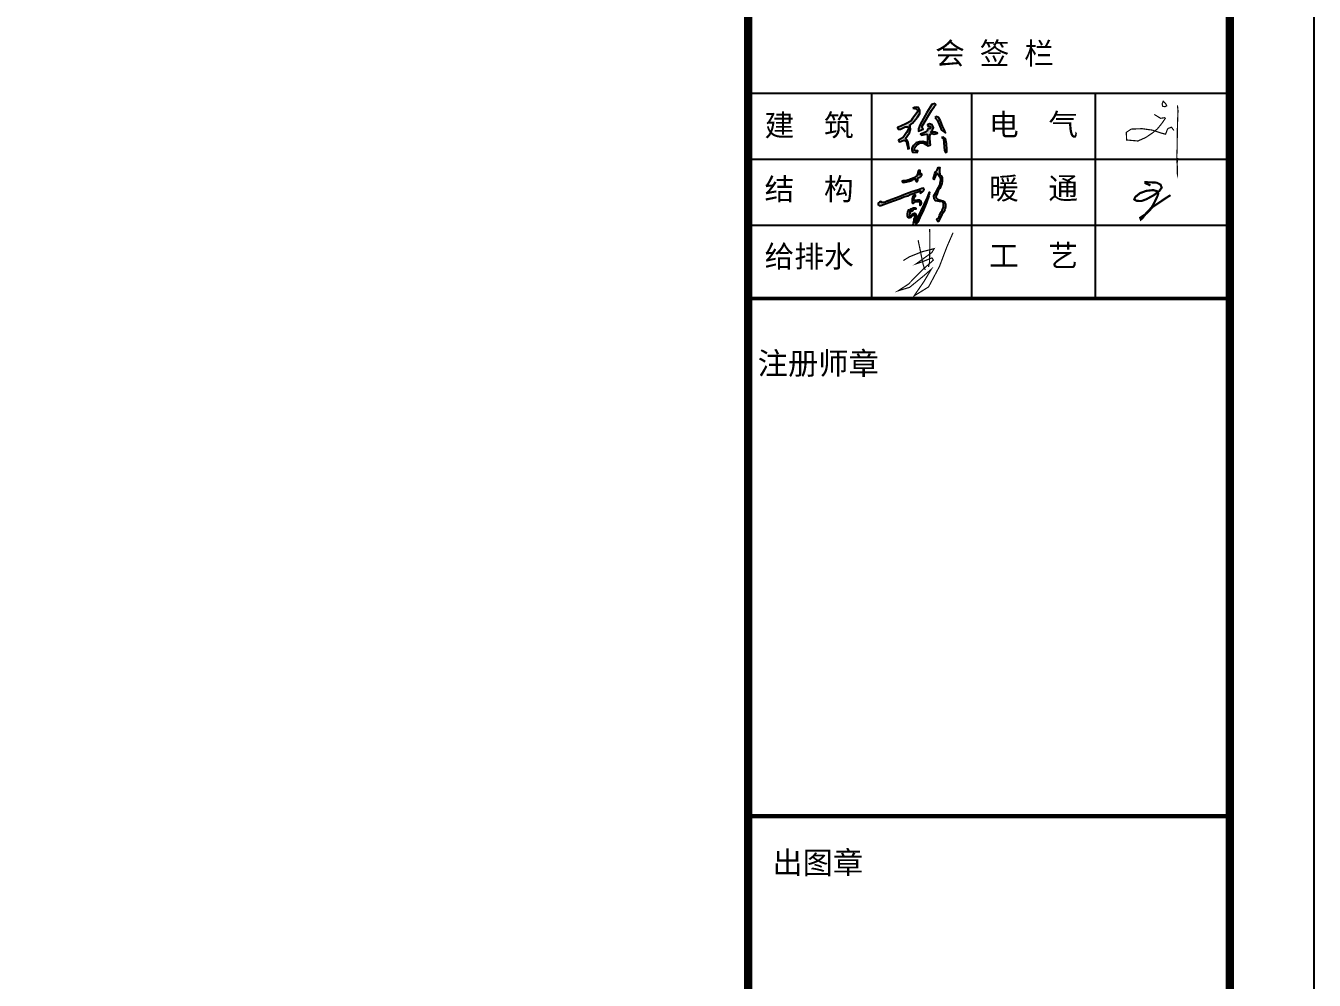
# Model space of a CAD drawing. Extents: x 1036631 to 1215829, y 649019 to 896649.
# Drawn here: x 1191428 to 1215829, y 738847 to 756913 of the extents above; entities that cross this region are included whole.
import ezdxf

# ---------------------------------------------------------------- set-up
doc = ezdxf.new("R2010")
doc.units = 0
doc.header["$LTSCALE"] = 1000
doc.header["$MEASUREMENT"] = 0
doc.layers.add('PUB_TITLE', color=4, linetype='Continuous')
doc.layers.add('图框', color=7, linetype='Continuous')
doc.styles.add('STYLE-黑体', font='simhei.ttf')
doc.styles.add('黑体', font='simhei.ttf')

msp = doc.modelspace()

# ---------------------------------------------------------------- hatches: boundary and pattern name
h = msp.add_hatch(color=256)
h.paths.add_polyline_path([(1208772, 754799), (1208810, 754772), (1208816, 754695), (1208829, 754550), (1208847, 754512), (1208873, 754526), (1208873, 754575), (1208862, 754676), (1208849, 754770), (1208808, 754802)])
h.paths.add_polyline_path([(1208641, 755179), (1208697, 755119), (1208770, 754938), (1208846, 754884), (1208828, 754935), (1208789, 755010), (1208749, 755114), (1208714, 755176), (1208669, 755193)])
h.paths.add_polyline_path([(1208525, 755006), (1208550, 755014), (1208567, 754980), (1208548, 754963), (1208524, 754968), (1208507, 754942), (1208502, 754925), (1208481, 754904), (1208392, 754869), (1208374, 754860), (1208390, 754843), (1208482, 754860), (1208505, 754855), (1208503, 754821), (1208508, 754698), (1208508, 754673), (1208479, 754702), (1208420, 754725), (1208354, 754717), (1208292, 754695), (1208243, 754647), (1208207, 754598), (1208209, 754562), (1208224, 754523), (1208244, 754523), (1208307, 754513), (1208324, 754546), (1208284, 754546), (1208252, 754558), (1208268, 754607), (1208305, 754659), (1208351, 754688), (1208388, 754694), (1208426, 754695), (1208476, 754667), (1208519, 754641), (1208561, 754659), (1208558, 754693), (1208552, 754803), (1208556, 754860), (1208585, 754874), (1208633, 754864), (1208693, 754883), (1208652, 754899), (1208569, 754902), (1208603, 754942), (1208617, 754990), (1208596, 755041), (1208541, 755054), (1208507, 755037)])
h.paths.add_polyline_path([(1208653, 755443), (1208588, 755420), (1208494, 755273), (1208366, 755047), (1208332, 754961), (1208336, 754920), (1208394, 754944), (1208422, 754956), (1208406, 754991), (1208405, 755011), (1208579, 755309), (1208640, 755389), (1208662, 755416)])
h.paths.add_polyline_path([(1208225, 755352), (1208290, 755339), (1208320, 755307), (1208301, 755262), (1208223, 755155), (1208188, 755109), (1208108, 755066), (1207998, 755011), (1207934, 754987), (1207951, 754955), (1207995, 754955), (1208081, 754997), (1208137, 754997), (1208154, 754977), (1208109, 754894), (1208042, 754801), (1207956, 754746), (1207976, 754718), (1208062, 754749), (1208104, 754729), (1208125, 754637), (1208134, 754585), (1208159, 754591), (1208150, 754622), (1208142, 754710), (1208113, 754757), (1208091, 754777), (1208162, 754886), (1208182, 754947), (1208178, 755005), (1208162, 755026), (1208222, 755071), (1208314, 755185), (1208363, 755255), (1208363, 755307), (1208332, 755368), (1208303, 755374), (1208258, 755368)])
msp.add_hatch(color=256).paths.add_polyline_path([(1208677, 753643), (1208664, 753668), (1208672, 753697), (1208688, 753739), (1208708, 753792), (1208736, 753833), (1208777, 753929), (1208784, 753966), (1208785, 753998), (1208783, 754032), (1208771, 754066), (1208741, 754092), (1208736, 754109), (1208732, 754144), (1208730, 754169), (1208733, 754190), (1208740, 754229), (1208729, 754232), (1208709, 754228), (1208686, 754182), (1208663, 754157), (1208646, 754121), (1208633, 754067), (1208620, 754030), (1208620, 754012), (1208631, 754000), (1208633, 754016), (1208650, 754058), (1208660, 754086), (1208676, 754117), (1208685, 754121), (1208696, 754112), (1208718, 754075), (1208731, 754055), (1208754, 754036), (1208760, 753997), (1208749, 753972), (1208741, 753899), (1208692, 753817), (1208662, 753756), (1208627, 753692), (1208633, 753636), (1208641, 753622), (1208659, 753600), (1208734, 753586), (1208780, 753585), (1208801, 753569), (1208810, 753543), (1208807, 753482), (1208794, 753445), (1208782, 753419), (1208763, 753394), (1208730, 753329), (1208721, 753279), (1208685, 753251), (1208690, 753227), (1208701, 753211), (1208712, 753211), (1208725, 753234), (1208753, 753293), (1208779, 753335), (1208815, 753390), (1208836, 753426), (1208847, 753484), (1208847, 753539), (1208820, 753588), (1208797, 753602), (1208751, 753614), (1208726, 753616), (1208693, 753633)])
h = msp.add_hatch(color=256)
h.paths.add_polyline_path([(1207789, 753574), (1207862, 753600), (1207989, 753646), (1208054, 753675), (1208133, 753696), (1208178, 753720), (1208232, 753738), (1208265, 753750), (1208325, 753771), (1208353, 753783), (1208369, 753786), (1208372, 753769), (1208365, 753751), (1208379, 753747), (1208388, 753751), (1208413, 753768), (1208427, 753787), (1208441, 753813), (1208429, 753837), (1208399, 753832), (1208333, 753809), (1208210, 753767), (1208060, 753712), (1207966, 753676), (1207828, 753624), (1207748, 753595), (1207737, 753598), (1207697, 753576), (1207671, 753570), (1207665, 753565), (1207633, 753565), (1207631, 753579), (1207625, 753589), (1207608, 753583), (1207599, 753575), (1207572, 753554), (1207568, 753541), (1207572, 753524), (1207587, 753513), (1207624, 753513), (1207722, 753546)])
h.paths.add_polyline_path([(1208329, 754037), (1208342, 754044), (1208360, 754049), (1208373, 754058), (1208384, 754065), (1208388, 754074), (1208395, 754083), (1208397, 754102), (1208385, 754118), (1208374, 754112), (1208363, 754100), (1208351, 754092), (1208345, 754106), (1208350, 754114), (1208357, 754126), (1208364, 754140), (1208369, 754152), (1208369, 754163), (1208365, 754172), (1208347, 754174), (1208334, 754173), (1208330, 754166), (1208326, 754154), (1208322, 754143), (1208320, 754126), (1208317, 754112), (1208312, 754091), (1208309, 754075), (1208300, 754063), (1208287, 754058), (1208267, 754044), (1208221, 754025), (1208182, 754011), (1208157, 753999), (1208132, 753990), (1208091, 753980), (1208045, 753977), (1208027, 753970), (1208029, 753951), (1208058, 753948), (1208116, 753957), (1208162, 753973), (1208208, 753986), (1208236, 754002), (1208264, 754012), (1208278, 754018), (1208284, 754012), (1208283, 753998), (1208286, 753980), (1208293, 753966), (1208303, 753964), (1208316, 753970), (1208321, 753981), (1208321, 754003), (1208321, 754023)])
h.paths.add_polyline_path([(1208249, 753604), (1208248, 753624), (1208247, 753652), (1208259, 753669), (1208280, 753690), (1208277, 753704), (1208251, 753708), (1208234, 753693), (1208223, 753664), (1208216, 753638), (1208218, 753598), (1208215, 753577), (1208212, 753561), (1208223, 753553), (1208238, 753553), (1208257, 753567), (1208271, 753582), (1208295, 753588), (1208329, 753589), (1208341, 753586), (1208355, 753578), (1208361, 753559), (1208357, 753539), (1208361, 753520), (1208372, 753519), (1208384, 753527), (1208390, 753560), (1208382, 753597), (1208359, 753611), (1208319, 753610), (1208271, 753608)], flags=17)
h.paths.add_polyline_path([(1208233, 753434), (1208248, 753438), (1208284, 753443), (1208285, 753461), (1208269, 753466), (1208241, 753466), (1208229, 753461), (1208208, 753451), (1208190, 753445), (1208185, 753430), (1208191, 753410), (1208200, 753400), (1208215, 753401), (1208219, 753413)], flags=17)
h.paths.add_polyline_path([(1208162, 753333), (1208171, 753360), (1208171, 753397), (1208167, 753422), (1208148, 753427), (1208137, 753416), (1208132, 753387), (1208125, 753352), (1208125, 753318), (1208137, 753285), (1208144, 753275), (1208172, 753277), (1208192, 753285), (1208207, 753307), (1208223, 753318), (1208235, 753327), (1208249, 753339), (1208265, 753323), (1208263, 753286), (1208253, 753262), (1208251, 753219), (1208242, 753179), (1208235, 753154), (1208243, 753133), (1208264, 753131), (1208286, 753151), (1208324, 753196), (1208363, 753284), (1208415, 753398), (1208487, 753565), (1208532, 753694), (1208540, 753766), (1208505, 753665), (1208448, 753545), (1208408, 753468), (1208356, 753340), (1208328, 753294), (1208294, 753223), (1208273, 753189), (1208275, 753220), (1208282, 753267), (1208292, 753300), (1208289, 753325), (1208276, 753352), (1208260, 753363), (1208241, 753360), (1208213, 753342), (1208200, 753323), (1208182, 753300), (1208164, 753305)])

# ---------------------------------------------------------------- linework, layer by layer
for points, const_width in [([(1212959, 755493), (1213012, 755443), (1213036, 755397), (1212999, 755381), (1212957, 755390), (1212949, 755438), (1212968, 755474)], 22), ([(1212799, 755235), (1212920, 755161), (1212995, 755173), (1213010, 755161), (1212942, 755063), (1212861, 754964), (1212784, 754897), (1212640, 754799), (1212490, 754732), (1212277, 754751), (1212269, 754895), (1212363, 754957), (1212569, 754965), (1212762, 754938), (1212926, 754883), (1213014, 754861), (1213047, 754948), (1213062, 754971), (1213127, 754993), (1213170, 754931)], 22), ([(1213239, 755408), (1213249, 755303), (1213241, 755089), (1213237, 754936), (1213232, 754572), (1213228, 754479), (1213229, 754345), (1213241, 754183), (1213241, 754089), (1213234, 754115), (1213232, 754302), (1213243, 754409)], 22), ([(1212728, 753891), (1212633, 753932), (1212634, 753952), (1212684, 753951), (1212844, 753944), (1212918, 753907), (1212940, 753848), (1212895, 753785), (1212791, 753706), (1212655, 753632), (1212559, 753596), (1212466, 753599), (1212420, 753625), (1212441, 753673), (1212530, 753745), (1212648, 753788), (1212780, 753803), (1212855, 753781), (1212876, 753737), (1212859, 753686), (1212811, 753586), (1212750, 753474), (1212649, 753367), (1212578, 753274), (1212545, 753245), (1212534, 753281), (1212649, 753357), (1212774, 753486), (1213035, 753662), (1213108, 753707)], 40.8), ([(1208048, 752469), (1208165, 752541), (1208398, 752634), (1208631, 752694), (1208587, 752620), (1208289, 752406), (1208398, 752442), (1208591, 752519), (1208617, 752477), (1208412, 752295), (1208143, 752022), (1207950, 751897), (1208165, 751961), (1208440, 752185), (1208577, 752304), (1208438, 752072), (1208251, 751800), (1208525, 751969), (1208732, 752358), (1208873, 752730), (1208989, 752996)], 22), ([(1208547, 753064), (1208551, 752772), (1208545, 752533), (1208541, 752416), (1208525, 752348)], 22), ([(1208328, 752855), (1208420, 752406), (1208446, 752320), (1208466, 752293)], 22)]:
    msp.add_lwpolyline(points, dxfattribs=dict(const_width=const_width))
for points in [[(1208225, 755352), (1208290, 755339), (1208320, 755307), (1208301, 755262), (1208223, 755155), (1208188, 755109), (1208108, 755066), (1207998, 755011), (1207934, 754987), (1207951, 754955), (1207995, 754955), (1208081, 754997), (1208137, 754997), (1208154, 754977), (1208109, 754894), (1208042, 754801), (1207956, 754746), (1207976, 754718), (1208062, 754749), (1208104, 754729), (1208125, 754637), (1208134, 754585), (1208159, 754591), (1208150, 754622), (1208142, 754710), (1208113, 754757), (1208091, 754777), (1208162, 754886), (1208182, 754947), (1208178, 755005), (1208162, 755026), (1208222, 755071), (1208314, 755185), (1208363, 755255), (1208363, 755307), (1208332, 755368), (1208303, 755374), (1208258, 755368), (1208225, 755352)], [(1208653, 755443), (1208588, 755420), (1208494, 755273), (1208366, 755047), (1208332, 754961), (1208336, 754920), (1208394, 754944), (1208422, 754956), (1208406, 754991), (1208405, 755011), (1208579, 755309), (1208640, 755389), (1208662, 755416), (1208653, 755443)], [(1208525, 755006), (1208550, 755014), (1208550, 755014), (1208567, 754980), (1208548, 754963), (1208524, 754968), (1208507, 754942), (1208502, 754925), (1208481, 754904), (1208392, 754869), (1208374, 754860), (1208390, 754843), (1208390, 754843), (1208482, 754860), (1208505, 754855), (1208503, 754821), (1208508, 754698), (1208508, 754673), (1208479, 754702), (1208420, 754725), (1208354, 754717), (1208292, 754695), (1208243, 754647), (1208207, 754598), (1208209, 754562), (1208224, 754523), (1208244, 754523), (1208307, 754513), (1208324, 754546), (1208284, 754546), (1208252, 754558), (1208268, 754607), (1208305, 754659), (1208351, 754688), (1208388, 754694), (1208426, 754695), (1208476, 754667), (1208519, 754641), (1208561, 754659), (1208558, 754693), (1208552, 754803), (1208556, 754860), (1208585, 754874), (1208633, 754864), (1208693, 754883), (1208652, 754899), (1208569, 754902), (1208603, 754942), (1208617, 754990), (1208596, 755041), (1208541, 755054), (1208507, 755037), (1208525, 755006)], [(1208641, 755179), (1208697, 755119), (1208770, 754938), (1208846, 754884), (1208828, 754935), (1208789, 755010), (1208749, 755114), (1208714, 755176), (1208669, 755193), (1208641, 755179)], [(1208772, 754799), (1208810, 754772), (1208816, 754695), (1208829, 754550), (1208847, 754512), (1208873, 754526), (1208873, 754575), (1208862, 754676), (1208849, 754770), (1208808, 754802), (1208772, 754799)], [(1208233, 753434), (1208219, 753413), (1208215, 753401), (1208200, 753400), (1208191, 753410), (1208185, 753430), (1208190, 753445), (1208208, 753451), (1208229, 753461), (1208241, 753466), (1208269, 753466), (1208285, 753461), (1208284, 753443), (1208248, 753438), (1208233, 753434), (1208233, 753434)]]:
    msp.add_lwpolyline(points)
for points in [[(1208676, 754117), (1208660, 754086), (1208650, 754058), (1208633, 754016), (1208631, 754000), (1208620, 754012), (1208620, 754030), (1208633, 754067), (1208646, 754121), (1208663, 754157), (1208686, 754182), (1208709, 754228), (1208729, 754232), (1208740, 754229), (1208733, 754190), (1208730, 754169), (1208732, 754144), (1208736, 754109), (1208741, 754092), (1208771, 754066), (1208783, 754032), (1208785, 753998), (1208784, 753966), (1208777, 753929), (1208736, 753833), (1208708, 753792), (1208688, 753739), (1208672, 753697), (1208664, 753668), (1208677, 753643), (1208693, 753633), (1208726, 753616), (1208751, 753614), (1208797, 753602), (1208820, 753588), (1208847, 753539), (1208847, 753484), (1208836, 753426), (1208815, 753390), (1208779, 753335), (1208753, 753293), (1208725, 753234), (1208712, 753211), (1208701, 753211), (1208690, 753227), (1208685, 753251), (1208721, 753279), (1208730, 753329), (1208763, 753394), (1208782, 753419), (1208794, 753445), (1208807, 753482), (1208810, 753543), (1208801, 753569), (1208780, 753585), (1208734, 753586), (1208659, 753600), (1208641, 753622), (1208633, 753636), (1208627, 753692), (1208662, 753756), (1208692, 753817), (1208741, 753899), (1208749, 753972), (1208760, 753997), (1208754, 754036), (1208731, 754055), (1208718, 754075), (1208696, 754112), (1208685, 754121), (1208676, 754117)], [(1208132, 753990), (1208091, 753980), (1208045, 753977), (1208027, 753970), (1208029, 753951), (1208058, 753948), (1208116, 753957), (1208162, 753973), (1208208, 753986), (1208236, 754002), (1208264, 754012), (1208278, 754018), (1208278, 754018), (1208284, 754012), (1208283, 753998), (1208286, 753980), (1208293, 753966), (1208303, 753964), (1208316, 753970), (1208321, 753981), (1208321, 754003), (1208321, 754023), (1208329, 754037), (1208342, 754044), (1208360, 754049), (1208373, 754058), (1208384, 754065), (1208388, 754074), (1208395, 754083), (1208397, 754102), (1208385, 754118), (1208374, 754112), (1208363, 754100), (1208351, 754092), (1208351, 754092), (1208351, 754092), (1208345, 754106), (1208350, 754114), (1208357, 754126), (1208364, 754140), (1208369, 754152), (1208369, 754163), (1208365, 754172), (1208347, 754174), (1208334, 754173), (1208330, 754166), (1208326, 754154), (1208322, 754143), (1208320, 754126), (1208317, 754112), (1208312, 754091), (1208309, 754075), (1208300, 754063), (1208287, 754058), (1208267, 754044), (1208221, 754025), (1208182, 754011), (1208157, 753999), (1208132, 753990)], [(1207737, 753598), (1207697, 753576), (1207671, 753570), (1207665, 753565), (1207633, 753565), (1207631, 753579), (1207625, 753589), (1207608, 753583), (1207599, 753575), (1207572, 753554), (1207568, 753541), (1207572, 753524), (1207587, 753513), (1207624, 753513), (1207722, 753546), (1207789, 753574), (1207862, 753600), (1207989, 753646), (1208054, 753675), (1208133, 753696), (1208178, 753720), (1208232, 753738), (1208265, 753750), (1208325, 753771), (1208353, 753783), (1208369, 753786), (1208372, 753769), (1208365, 753751), (1208379, 753747), (1208388, 753751), (1208413, 753768), (1208427, 753787), (1208441, 753813), (1208429, 753837), (1208399, 753832), (1208333, 753809), (1208210, 753767), (1208060, 753712), (1207966, 753676), (1207828, 753624), (1207748, 753595), (1207737, 753598)], [(1208125, 753318), (1208125, 753352), (1208132, 753387), (1208137, 753416), (1208148, 753427), (1208167, 753422), (1208171, 753397), (1208171, 753360), (1208162, 753333), (1208164, 753305), (1208182, 753300), (1208200, 753323), (1208213, 753342), (1208241, 753360), (1208260, 753363), (1208276, 753352), (1208289, 753325), (1208292, 753300), (1208282, 753267), (1208275, 753220), (1208273, 753189), (1208294, 753223), (1208328, 753294), (1208356, 753340), (1208408, 753468), (1208448, 753545), (1208505, 753665), (1208540, 753766), (1208532, 753694), (1208487, 753565), (1208415, 753398), (1208363, 753284), (1208324, 753196), (1208286, 753151), (1208264, 753131), (1208243, 753133), (1208235, 753154), (1208242, 753179), (1208251, 753219), (1208253, 753262), (1208263, 753286), (1208263, 753286), (1208265, 753323), (1208249, 753339), (1208235, 753327), (1208223, 753318), (1208207, 753307), (1208192, 753285), (1208172, 753277), (1208144, 753275), (1208137, 753285), (1208125, 753318)], [(1208248, 753624), (1208247, 753652), (1208259, 753669), (1208280, 753690), (1208277, 753704), (1208251, 753708), (1208234, 753693), (1208223, 753664), (1208216, 753638), (1208218, 753598), (1208215, 753577), (1208212, 753561), (1208223, 753553), (1208238, 753553), (1208257, 753567), (1208271, 753582), (1208295, 753588), (1208329, 753589), (1208341, 753586), (1208355, 753578), (1208361, 753559), (1208357, 753539), (1208361, 753520), (1208372, 753519), (1208384, 753527), (1208390, 753560), (1208382, 753597), (1208359, 753611), (1208319, 753610), (1208271, 753608), (1208249, 753604), (1208248, 753624)]]:
    msp.add_lwpolyline(points, close=True)
at = {"layer": 'PUB_TITLE'}
msp.add_lwpolyline([(1096949, 716219), (1215829, 716219), (1215829, 783419), (1096949, 783419)], close=True, dxfattribs=at)
at = {"layer": 'PUB_TITLE', "const_width": 160}
msp.add_lwpolyline([(1100949, 717819), (1214229, 717819), (1214229, 781819), (1100949, 781819)], close=True, dxfattribs=at)
at = {"layer": '图框', "color": 4}
msp.add_line((1205109, 781819), (1205109, 717819), dxfattribs=at)
at = {"layer": '图框', "color": 0}
for p, q in [((1205109, 755635), (1214194, 755635)), ((1205109, 754386), (1214194, 754386)), ((1205109, 753136), (1214194, 753136)), ((1205109, 751750), (1214229, 751750))]:
    msp.add_line(p, q, dxfattribs=at)
at = {"layer": '图框', "color": 4, "const_width": 158}
msp.add_lwpolyline([(1205109, 781819), (1205109, 717819)], dxfattribs=at)
msp.add_lwpolyline([(1205109, 781819), (1214229, 781819), (1214229, 717819), (1205109, 717819)], close=True, dxfattribs=at)
at = {"layer": '图框', "color": 0}
for points in [[(1207452, 751750), (1207452, 755635)], [(1209345, 751750), (1209345, 755635)], [(1211688, 751750), (1211688, 755635)]]:
    msp.add_lwpolyline(points, dxfattribs=at)
for points, const_width in [([(1205109, 751750), (1214229, 751750)], 64.5), ([(1205109, 741951), (1214229, 741951)], 80)]:
    msp.add_lwpolyline(points, dxfattribs=dict(at, const_width=const_width))

# ---------------------------------------------------------------- texts
at = {"layer": '图框', "color": 0, "style": 'STYLE-黑体'}
for s, p in [('会 签 栏', (1208651, 756185)), ('建  筑', (1205420, 754823)), ('电  气', (1209670, 754836)), ('结  构', (1205420, 753616)), ('暖  通', (1209670, 753630)), ('给排水', (1205420, 752342)), ('工  艺', (1209670, 752355))]:
    msp.add_text(s, height=412.3, dxfattribs=at).set_placement(p)
at = {"layer": '图框', "color": 4, "style": '黑体'}
for s, p in [('注册师章', (1205289, 750313)), ('出图章', (1205567, 740862))]:
    msp.add_text(s, height=420.7, dxfattribs=at).set_placement(p)

doc.saveas('drawing.dxf')
